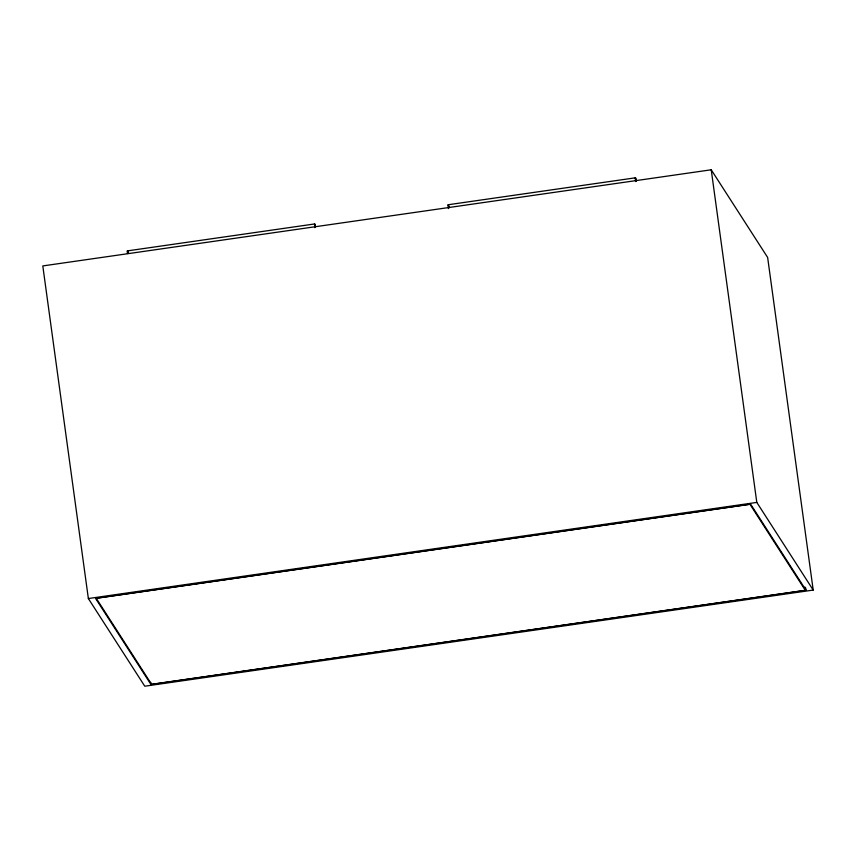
<?xml version="1.0" encoding="UTF-8"?>
<svg xmlns="http://www.w3.org/2000/svg" width="856" height="856" viewBox="0 0 856 856"><rect width="100%" height="100%" fill="white"/><g stroke="black" fill="none" stroke-linecap="round" stroke-linejoin="round"><path stroke-width="1.28" d="M315.415 227.3L314.644 223.951L127.48 250.872L127.523 253.536L127.437 250.829L127.94 252.584M315.35 226.958L314.559 223.94L314.74 227.204M636.254 181.151L635.409 177.791L635.591 181.055M314.644 223.951L314.794 227.653M636.201 180.809L635.452 177.759L635.644 181.504M448.501 208.596L448.33 204.723L635.494 177.802M711.229 169.788L42.8 265.927L88.361 598.547L144.771 686.212L813.2 590.073L767.639 257.453L711.229 169.788L756.8 502.408L813.2 590.073M88.361 598.547L756.8 502.408M805.314 590.308L151.587 684.329L96.247 598.312L749.974 504.291L805.314 590.308L804.854 586.981M806.031 590.287L750.594 504.12L95.53 598.333L150.966 684.5L806.031 590.287L805.731 588.061M127.394 250.862L127.972 252.734M448.993 207.484L448.287 204.68L448.48 208.425M448.33 204.723L449.036 207.73M150.667 682.286L150.966 684.5"/></g></svg>
